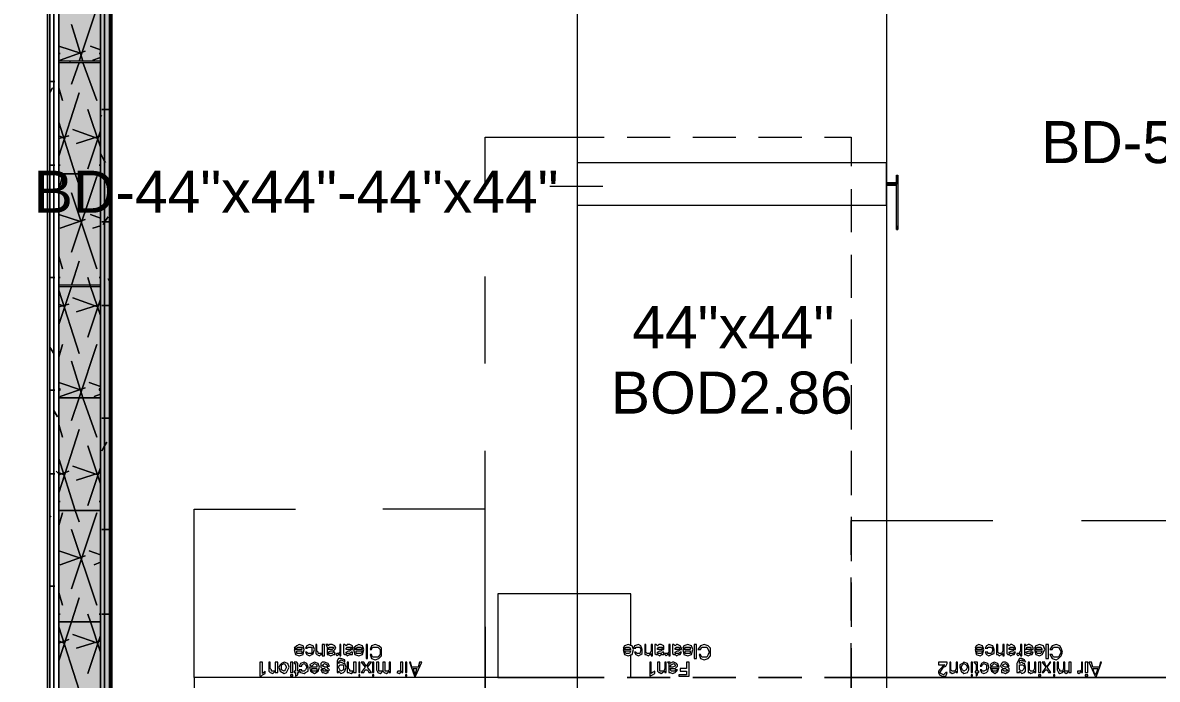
# Model space of a CAD drawing. Header units: metres. Extents: x 98 to 337, y -7 to 53.
# Drawn here: x 119.598 to 123.706, y 29.816 to 32.193 of the extents above; entities that cross this region are included whole.
import ezdxf

# ---------------------------------------------------------------- set-up
doc = ezdxf.new("R2010")
doc.units = ezdxf.units.M
doc.layers.add('HVAC - Ductos', color=5, linetype='Continuous', lineweight=0)
doc.layers.add('PDF_Text', color=7, linetype='Continuous', lineweight=0)
doc.layers.add('PDF_Geometry', color=7, linetype='Continuous', lineweight=0, true_color=0xaaaaaa)
doc.layers.add('PDF_Solid Fills', color=7, linetype='Continuous', lineweight=0, true_color=0xffffff)
doc.styles.add('PDF Helvetica', font='')
doc.styles.get('PDF Helvetica').set_extended_font_data('Helvetica')

msp = doc.modelspace()

# ---------------------------------------------------------------- hatches: boundary and pattern name
at = {"layer": 'PDF_Solid Fills', "lineweight": 0, "transparency": 33554559}
msp.add_hatch(color=256, dxfattribs=at).paths.add_polyline_path([(119.8753, 32.0536), (119.7287, 32.0491), (119.7287, 25.5843), (119.8799, 25.5843), (119.8799, 35.4166), (119.7287, 35.4166), (119.7287, 32.0536)])
h = msp.add_hatch(color=256, dxfattribs=at)
h.paths.add_polyline_path([(119.8799, 32.0536), (119.8799, 35.4166), (119.7287, 35.4166), (119.7287, 32.0536)])
h.paths.add_polyline_path([(119.8799, 25.5843), (119.8799, 32.0491), (119.7287, 32.0491), (119.7287, 25.5843)])
h = msp.add_hatch(color=256, dxfattribs=at)
h.paths.add_polyline_path([(119.8936, 32.2873), (119.8799, 32.2873), (119.8799, 25.5981), (119.8936, 25.5981)])
h.paths.add_polyline_path([(119.8799, 35.3892), (119.8936, 35.3892), (119.8936, 35.4029), (119.8799, 35.4029)])
h.paths.add_polyline_path([(119.8799, 32.4156), (119.8936, 32.4156), (119.8936, 35.3846), (119.8799, 35.3846)])
h = msp.add_hatch(color=256, dxfattribs=at)
h.paths.add_polyline_path([(119.8937, 32.4156), (119.912, 32.4156), (119.912, 35.3846), (119.8937, 35.3846)])
h.paths.add_polyline_path([(119.912, 32.2736), (119.8937, 32.2736), (119.8937, 25.6164), (119.912, 25.6164)])

# ---------------------------------------------------------------- linework, layer by layer
at = {"layer": 'HVAC - Ductos', "lineweight": 0}
for points in [[(122.7252, 32.2781), (122.7252, 26.6977), (121.6072, 26.6977), (121.6072, 32.2781)], [(121.6072, 29.8224), (121.7034, 29.8224)], [(121.786, 29.8224), (121.9417, 29.8224)], [(122.0242, 29.8224), (122.18, 29.8224)], [(122.2624, 29.8224), (122.4182, 29.8224)]]:
    msp.add_lwpolyline(points, close=True, dxfattribs=at)
for points in [[(122.5969, 31.5909), (122.5969, 31.4352)], [(122.5969, 31.3527), (122.5969, 31.1969)], [(122.5969, 31.119), (122.5969, 30.9586)], [(122.5969, 30.8808), (122.5969, 30.7203)], [(122.5969, 30.6425), (122.5969, 30.4821)], [(120.219, 27.2383), (120.219, 27.1375), (120.219, 26.6335), (121.2728, 26.6335), (121.2728, 29.8224), (121.2728, 30.4318), (120.9017, 30.4318)], [(120.5855, 29.8224), (120.219, 29.8224), (120.219, 30.4318), (120.5855, 30.4318)], [(122.5969, 30.4042), (122.5969, 30.2439)], [(122.5969, 30.0285), (122.5969, 30.1843)], [(122.5969, 30.166), (122.5969, 30.0056)], [(121.7996, 29.9369), (121.7996, 30.1247), (121.6072, 30.1247), (121.3186, 30.1247), (121.3186, 29.8224), (121.6072, 29.8224), (121.2728, 29.8224), (121.2728, 26.6335)], [(121.2728, 30.0056), (121.2728, 29.8224), (120.219, 29.8224), (120.219, 29.3184), (120.219, 29.2222)], [(122.5969, 29.9278), (122.5969, 29.8224), (122.5006, 29.8224), (122.5969, 29.8224), (122.5969, 29.717), (122.5969, 29.8224), (122.7252, 29.8224), (122.5969, 29.8224), (122.5969, 29.9461)], [(123.1101, 29.8224), (122.7252, 29.8224), (123.8156, 29.8224), (123.8156, 29.6345), (123.8156, 29.8224), (124.2325, 29.8224)]]:
    msp.add_lwpolyline(points, dxfattribs=at)
at = {"layer": 'PDF_Geometry', "lineweight": 0}
for points in [[(119.6967, 35.6045), (119.6967, 25.401), (119.6967, 35.6045)], [(129.5244, 25.4148), (129.5244, 25.5064), (129.5244, 25.401), (129.4145, 25.401), (129.4145, 25.4148), (119.7105, 25.4148), (119.7105, 25.4331), (120.0586, 25.4331), (119.7287, 25.4331), (119.7287, 25.5843), (119.8799, 25.5843), (129.3778, 25.5843), (129.4145, 25.5843), (129.4145, 25.4331), (129.4145, 25.4148), (119.7105, 25.4148), (119.7105, 25.4331), (119.7105, 25.6164), (119.7105, 35.3846), (119.7105, 35.5724), (119.7105, 35.5861), (129.4145, 35.5861)], [(129.4145, 35.5724), (119.7287, 35.5724), (119.7287, 35.4166), (119.7287, 35.3846), (119.7287, 25.6164), (119.7287, 25.5843), (119.7287, 25.4331), (120.0586, 25.4331)], [(119.6967, 35.3846), (119.6967, 25.6164)], [(125.8637, 35.4029), (123.4445, 35.4029), (123.4445, 35.3892), (123.4445, 35.3846), (123.4445, 32.2736), (123.4308, 32.2736), (123.2796, 32.2736), (122.716, 32.2736), (122.716, 32.2553), (121.6118, 32.2553), (119.912, 32.2553), (121.6118, 32.2553), (121.6118, 32.2736), (119.912, 32.2736), (119.8937, 32.2736), (119.8937, 25.6164)], [(119.912, 25.6164), (119.912, 32.2553), (119.912, 25.6164), (119.912, 32.2553), (119.912, 25.6164), (119.912, 32.2553), (119.912, 25.6164), (119.912, 32.2553), (123.4674, 32.2553), (123.4674, 35.3846), (123.4674, 32.2553), (119.912, 32.2553), (123.4628, 32.2553), (123.4445, 32.2553), (123.2796, 32.2553)], [(119.912, 25.6164), (119.912, 32.2553), (121.6118, 32.2553), (121.6118, 32.4385), (119.912, 32.4385), (119.912, 35.3846), (123.2796, 35.3846), (123.2796, 32.4385), (122.716, 32.4385), (122.716, 32.2553), (123.2796, 32.2553), (123.4628, 32.2553), (123.4628, 35.3846), (125.8499, 35.3846)], [(119.8799, 32.3377), (119.8799, 32.4156), (119.8799, 32.3377), (119.8799, 32.2873), (119.8799, 25.6164), (119.8799, 25.5981), (119.8799, 25.5843), (129.2266, 25.5843), (129.2266, 25.5981), (129.2266, 25.6164), (129.2266, 32.2553), (129.2266, 32.2736), (129.2266, 32.2873), (126.0332, 32.2873), (125.9323, 32.2873), (125.882, 32.2873), (125.882, 32.5668), (125.882, 34.0101), (125.8637, 34.0101), (125.8499, 34.0101)], [(119.912, 25.6164), (119.912, 32.2553), (119.912, 25.6164)], [(119.9166, 25.6209), (119.9166, 32.2553), (119.9166, 25.6209)], [(119.77, 32.0491), (119.77, 32.0536)], [(121.2728, 31.5909), (121.2728, 31.7787), (121.6072, 31.7787), (121.7034, 31.7787)], [(121.786, 31.7787), (121.9417, 31.7787)], [(122.0242, 31.7787), (122.18, 31.7787)], [(122.2624, 31.7787), (122.4182, 31.7787)], [(122.5006, 31.7787), (122.5969, 31.7787), (122.5969, 31.6734)], [(121.6072, 31.6871), (122.7252, 31.6871)], [(121.6072, 31.5314), (121.6072, 31.6871)], [(122.7252, 31.5314), (122.7252, 31.6871)], [(119.8662, 31.6459), (119.8707, 31.6459)], [(119.8799, 31.655), (119.8799, 31.6596)], [(122.7618, 31.458), (122.7618, 31.4534), (122.7618, 31.4489), (122.7618, 31.4443), (122.7618, 31.4489), (122.7618, 31.4534), (122.7618, 31.458), (122.7618, 31.6093), (122.7618, 31.6413), (122.7664, 31.6413), (122.7664, 31.6093), (122.7618, 31.6093), (122.7618, 31.6138), (122.7618, 31.6184), (122.7618, 31.6138), (122.7252, 31.6138)], [(121.6989, 31.6001), (121.5065, 31.6001)], [(122.7252, 31.6047), (122.7618, 31.6047)], [(122.7664, 31.6093), (122.7664, 31.458), (122.7664, 31.4534), (122.7664, 31.4489), (122.7664, 31.4443), (122.7664, 31.4489), (122.7664, 31.4534), (122.7664, 31.458)], [(122.7252, 31.5314), (121.6072, 31.5314)], [(122.7618, 31.4443), (122.7664, 31.4443)], [(121.2728, 30.9586), (121.2728, 31.2747)], [(121.2728, 30.3218), (121.2728, 30.6425)], [(122.5969, 30.2668), (122.5969, 30.3905), (122.7252, 30.3905), (123.1101, 30.3905)], [(123.4308, 30.3905), (123.8156, 30.3905), (123.8156, 29.8224), (123.4308, 29.8224)], [(121.7996, 29.8224), (121.7996, 29.9048)], [(121.1903, 29.8224), (120.5993, 29.8224)], [(121.6072, 29.8224), (121.2728, 29.8224), (120.9017, 29.8224)], [(123.4628, 29.8224), (122.9496, 29.8224)]]:
    msp.add_lwpolyline(points, dxfattribs=at)
for points in [[(119.6967, 35.5861), (119.6967, 25.4148), (119.7105, 25.4148), (119.7105, 35.5861)], [(119.7105, 35.5724), (119.7105, 25.4331), (119.7287, 25.4331), (119.7287, 35.5724)], [(119.6967, 25.5064), (119.4905, 25.5064), (117.7174, 25.5064), (117.7174, 25.6164), (117.7174, 28.3837), (117.7174, 29.9873), (117.5021, 29.9873), (116.1138, 29.9873), (116.1138, 33.3182), (117.5021, 33.3182), (117.7174, 33.3182), (117.7174, 34.7477), (117.7174, 35.3846), (117.7174, 35.4945), (119.6967, 35.4945), (119.6967, 35.3846), (119.6967, 25.6164)], [(119.6875, 35.4945), (119.6875, 25.5064)], [(119.8799, 25.5843), (119.8799, 35.4166), (119.7287, 35.4166), (119.7287, 25.5843)], [(119.6967, 25.653), (119.6967, 33.0479)], [(119.8937, 25.5981), (119.8937, 32.2873), (119.8799, 32.2873), (119.8799, 25.5981)], [(119.8662, 32.2461), (119.8021, 32.0536)], [(119.912, 25.6164), (119.912, 32.2736), (119.8937, 32.2736), (119.8937, 25.6164)], [(129.1854, 25.6255), (119.9211, 25.6255), (119.9211, 32.2461), (119.9211, 25.6255), (119.9211, 32.2461), (119.9211, 25.6255), (129.1854, 25.6255), (119.9211, 25.6255), (119.9166, 25.6209), (119.912, 25.6164), (119.9166, 25.6209), (119.9211, 25.6255)], [(119.7745, 32.1865), (119.8158, 32.0536)], [(119.7287, 32.1086), (119.8112, 32.0812)], [(119.7287, 32.0812), (119.7287, 32.0536), (119.7287, 32.0491), (119.8799, 32.0491), (119.8799, 32.0536), (119.8799, 32.0812), (119.8753, 32.0812), (119.8799, 32.0812), (119.8799, 32.0536), (119.7287, 32.0536), (119.7287, 32.0812), (119.7333, 32.0812)], [(119.8249, 32.0903), (119.7333, 32.0582)], [(119.8433, 32.1086), (119.8799, 32.0949)], [(119.8021, 32.0491), (119.7745, 31.9712)], [(119.8158, 32.0491), (119.8662, 31.9116)], [(119.8799, 32.0674), (119.8525, 32.0582)], [(119.715, 31.9804), (119.7105, 31.9804), (119.6967, 31.9804), (119.7105, 31.9804)], [(119.6967, 31.9391), (119.7059, 31.9574)], [(119.7287, 31.9574), (119.7425, 31.9116)], [(119.8021, 31.9391), (119.7287, 31.7101)], [(119.8341, 31.8796), (119.8799, 31.7421)], [(119.8937, 31.8796), (119.8845, 31.8796), (119.8937, 31.8796), (119.912, 31.8796)], [(119.7287, 31.8337), (119.7883, 31.6459), (119.8021, 31.6047), (119.7883, 31.6459)], [(119.8799, 31.8521), (119.8845, 31.8567)], [(119.7791, 31.8063), (119.8707, 31.7741)], [(119.8799, 31.8017), (119.8341, 31.6642)], [(119.7287, 31.7833), (119.7516, 31.7741)], [(119.7654, 31.7833), (119.7287, 31.7741)], [(119.8799, 31.7833), (119.7929, 31.7559)], [(119.8799, 31.7192), (119.8937, 31.6917), (119.8983, 31.6871), (119.8937, 31.6917)], [(119.715, 31.678), (119.7105, 31.678), (119.6967, 31.678), (119.7105, 31.678)], [(119.7287, 31.678), (119.7287, 31.6459), (119.8799, 31.6459), (119.8799, 31.678), (119.8753, 31.678), (119.8799, 31.678), (119.8799, 31.6459), (119.7287, 31.6459), (119.7287, 31.678), (119.7333, 31.678)], [(119.7425, 31.6367), (119.7287, 31.5909)], [(119.8662, 31.6367), (119.7745, 31.3618)], [(122.7664, 31.6093), (122.7664, 31.6138), (122.7664, 31.6184), (122.7664, 31.6138)], [(119.7745, 31.5772), (119.8662, 31.3023)], [(119.7287, 31.4992), (119.8112, 31.4718)], [(119.8249, 31.481), (119.7333, 31.4489)], [(119.8433, 31.4992), (119.8799, 31.4856)], [(119.8891, 31.4626), (119.8937, 31.4718), (119.8845, 31.4718), (119.8937, 31.4718)], [(119.8937, 31.4718), (119.9074, 31.4901), (119.8937, 31.4718), (119.912, 31.4718)], [(119.8799, 31.458), (119.8525, 31.4489)], [(119.7287, 31.3481), (119.7425, 31.3023)], [(119.8021, 31.3298), (119.7745, 31.2427)], [(119.715, 31.2702), (119.7105, 31.2702), (119.6967, 31.2702), (119.7105, 31.2702)], [(119.7287, 31.2702), (119.7287, 31.2427), (119.7287, 31.2381), (119.8799, 31.2381), (119.8799, 31.2427), (119.8799, 31.2702), (119.8753, 31.2702), (119.8799, 31.2702), (119.8799, 31.2427), (119.7287, 31.2427), (119.7287, 31.2702), (119.7333, 31.2702)], [(119.8341, 31.2702), (119.8433, 31.2381), (119.8799, 31.1327), (119.8433, 31.2381)], [(119.9074, 31.2656), (119.912, 31.2565)], [(119.7745, 31.2381), (119.7287, 31.1006)], [(119.7287, 31.2243), (119.8021, 30.9953)], [(119.7791, 31.1969), (119.8707, 31.1648)], [(119.8799, 31.1923), (119.8341, 31.0549)], [(119.7287, 31.174), (119.7516, 31.1648)], [(119.7654, 31.174), (119.7287, 31.1648)], [(119.8799, 31.174), (119.7929, 31.1465)], [(119.8937, 31.1694), (119.8845, 31.1694), (119.8937, 31.1694), (119.912, 31.1694)], [(119.6967, 31.0182), (119.7105, 30.9953)], [(119.7425, 31.0274), (119.7287, 30.9816)], [(119.8662, 31.0274), (119.8021, 30.8349), (119.7745, 30.7525), (119.8021, 30.8349)], [(119.7745, 30.9678), (119.8158, 30.8349), (119.8662, 30.6929), (119.8158, 30.8349)], [(119.7287, 30.8899), (119.8112, 30.8624)], [(119.8387, 30.8899), (119.8799, 30.8762)], [(119.715, 30.8624), (119.7105, 30.8624), (119.6967, 30.8624), (119.7105, 30.8624)], [(119.7287, 30.867), (119.7287, 30.8349), (119.8799, 30.8349), (119.8799, 30.867), (119.8753, 30.867), (119.8753, 30.8624), (119.8799, 30.8624), (119.8799, 30.8349), (119.7287, 30.8349), (119.7287, 30.8624), (119.7333, 30.8624), (119.7333, 30.867)], [(119.8249, 30.8716), (119.7333, 30.8395)], [(119.8799, 30.8487), (119.8571, 30.8395)], [(119.7105, 30.7891), (119.7242, 30.7662), (119.7105, 30.7891), (119.7105, 30.7983)], [(119.7287, 30.7387), (119.7425, 30.6929)], [(119.8937, 30.7616), (119.8845, 30.7616), (119.8937, 30.7616), (119.912, 30.7616)], [(119.8021, 30.7203), (119.7287, 30.4913)], [(119.8341, 30.6608), (119.8799, 30.5234)], [(119.8845, 30.6425), (119.8937, 30.6608), (119.9029, 30.6745), (119.8937, 30.6608)], [(119.7287, 30.615), (119.7883, 30.4272), (119.8021, 30.3859), (119.7883, 30.4272)], [(119.7196, 30.5692), (119.7287, 30.56)], [(119.7654, 30.5692), (119.7287, 30.5554)], [(119.7287, 30.5646), (119.7471, 30.5554)], [(119.7791, 30.5875), (119.8707, 30.5554)], [(119.8799, 30.5646), (119.7929, 30.5371)], [(119.8799, 30.5829), (119.8341, 30.4454)], [(119.715, 30.56), (119.7105, 30.56), (119.6967, 30.56), (119.7105, 30.56)], [(119.7287, 30.4592), (119.7287, 30.4318), (119.7287, 30.4272), (119.8799, 30.4272), (119.8799, 30.4318), (119.8799, 30.4592), (119.8753, 30.4592), (119.8799, 30.4592), (119.8799, 30.4318), (119.8799, 30.4272), (119.7287, 30.4272), (119.7287, 30.4318), (119.7287, 30.4592), (119.7333, 30.4592)], [(119.6967, 30.4088), (119.7013, 30.4042)], [(119.7425, 30.418), (119.7287, 30.3722)], [(119.8662, 30.418), (119.7745, 30.1431)], [(119.7745, 30.3584), (119.8662, 30.0835)], [(119.8937, 30.3584), (119.8845, 30.3584), (119.8937, 30.3584), (119.912, 30.3584)], [(119.7287, 30.2805), (119.8112, 30.253)], [(119.8387, 30.2805), (119.8799, 30.2668)], [(119.8249, 30.2622), (119.7333, 30.2302)], [(119.8799, 30.2393), (119.8571, 30.2302)], [(119.715, 30.1523), (119.7105, 30.1523), (119.6967, 30.1523), (119.7105, 30.1523)], [(119.7287, 30.1293), (119.7425, 30.0835)], [(119.8021, 30.111), (119.7745, 30.024), (119.7287, 29.8819), (119.7745, 30.024)], [(119.7287, 30.0515), (119.7287, 30.024), (119.8799, 30.024), (119.8799, 30.0515), (119.8753, 30.0515), (119.8799, 30.0515), (119.8799, 30.024), (119.7287, 30.024), (119.7287, 30.0515), (119.7333, 30.0515)], [(119.8341, 30.0515), (119.8433, 30.024), (119.8799, 29.914), (119.8433, 30.024)], [(119.8937, 30.0515), (119.8845, 30.0515), (119.8937, 30.0515), (119.912, 30.0515)], [(119.7287, 30.0056), (119.8021, 29.7766)], [(119.7654, 29.9599), (119.7287, 29.9461)], [(119.7287, 29.9553), (119.7471, 29.9461)], [(119.7791, 29.9781), (119.8707, 29.9461)], [(119.8799, 29.9553), (119.7929, 29.9278)], [(119.8799, 29.9736), (119.8341, 29.8361)], [(120.5901, 29.9278), (120.5947, 29.9323), (120.5993, 29.9323), (120.6084, 29.9323), (120.6084, 29.9232), (120.5809, 29.9232), (120.5855, 29.9048), (120.5993, 29.9002), (120.613, 29.9048), (120.6176, 29.9232), (120.613, 29.9369), (120.5993, 29.9415), (120.5901, 29.9369), (120.5809, 29.9278)], [(120.6084, 29.9186), (120.6084, 29.9094), (120.5993, 29.9094), (120.5901, 29.9094), (120.5901, 29.9186)], [(120.6268, 29.9278), (120.6314, 29.9323), (120.636, 29.9323), (120.6451, 29.9323), (120.6451, 29.9232), (120.6451, 29.9094), (120.636, 29.9094), (120.6314, 29.9094), (120.6268, 29.914), (120.6222, 29.914), (120.6268, 29.9048), (120.636, 29.9002), (120.6451, 29.9048), (120.6496, 29.9094), (120.6542, 29.9232), (120.6496, 29.9369), (120.636, 29.9415), (120.6268, 29.9369), (120.6222, 29.9278)], [(120.6909, 29.9415), (120.6818, 29.9415), (120.6818, 29.9186), (120.6818, 29.9094), (120.6726, 29.9094), (120.668, 29.9094), (120.668, 29.914), (120.6634, 29.9186), (120.6634, 29.9415), (120.6588, 29.9415), (120.6588, 29.9186), (120.6588, 29.9094), (120.6634, 29.9048), (120.6726, 29.9002), (120.6772, 29.9048), (120.6818, 29.9094), (120.6818, 29.9002), (120.6909, 29.9002)], [(120.7046, 29.9369), (120.7046, 29.9415), (120.6955, 29.9415), (120.7, 29.9323), (120.7, 29.9232), (120.7, 29.914), (120.7, 29.9094), (120.7, 29.9048), (120.7046, 29.9048), (120.7138, 29.9002), (120.723, 29.9048), (120.7276, 29.9048), (120.7276, 29.914), (120.723, 29.914), (120.7184, 29.9094), (120.7138, 29.9094), (120.7046, 29.9094), (120.7046, 29.914), (120.7138, 29.9186), (120.723, 29.9186), (120.7276, 29.9232), (120.7322, 29.9278), (120.7276, 29.9369), (120.7184, 29.9415), (120.7092, 29.9415)], [(120.7046, 29.9232), (120.7046, 29.9278), (120.7092, 29.9323), (120.7184, 29.9323), (120.723, 29.9323), (120.723, 29.9278), (120.7184, 29.9232), (120.7138, 29.9232)], [(120.7504, 29.9415), (120.7458, 29.9415), (120.7458, 29.9186), (120.7458, 29.914), (120.7413, 29.9094), (120.7367, 29.9094), (120.7322, 29.9048), (120.7367, 29.9002), (120.7413, 29.9048), (120.7458, 29.9094), (120.7458, 29.9002), (120.7504, 29.9002)], [(120.7688, 29.9369), (120.7642, 29.9415), (120.7596, 29.9415), (120.7596, 29.9323), (120.7596, 29.9232), (120.7596, 29.914), (120.7596, 29.9094), (120.7642, 29.9048), (120.7688, 29.9048), (120.7734, 29.9002), (120.7825, 29.9048), (120.7917, 29.9048), (120.7917, 29.914), (120.7871, 29.914), (120.7825, 29.9094), (120.778, 29.9094), (120.7688, 29.9094), (120.7688, 29.914), (120.778, 29.9186), (120.7825, 29.9186), (120.7871, 29.9232), (120.7917, 29.9232), (120.7917, 29.9278), (120.7917, 29.9369), (120.7825, 29.9415), (120.7734, 29.9415)], [(120.7688, 29.9232), (120.7688, 29.9278), (120.7734, 29.9323), (120.778, 29.9323), (120.7871, 29.9323), (120.7871, 29.9278), (120.7825, 29.9232), (120.778, 29.9232)], [(120.8055, 29.9278), (120.8101, 29.9323), (120.8146, 29.9323), (120.8238, 29.9323), (120.8283, 29.9232), (120.7963, 29.9232), (120.8009, 29.9048), (120.8146, 29.9002), (120.8283, 29.9048), (120.8329, 29.9232), (120.8283, 29.9369), (120.8146, 29.9415), (120.8055, 29.9369), (120.7963, 29.9278)], [(120.8283, 29.9186), (120.8238, 29.9094), (120.8146, 29.9094), (120.8055, 29.9094), (120.8055, 29.9186)], [(120.8467, 29.9415), (120.8421, 29.9415), (120.8421, 29.8911), (120.8467, 29.8911)], [(120.8604, 29.9232), (120.865, 29.9323), (120.8742, 29.9323), (120.8833, 29.9323), (120.8925, 29.9232), (120.8925, 29.914), (120.8925, 29.9048), (120.8833, 29.8956), (120.8742, 29.8956), (120.865, 29.8956), (120.8604, 29.9048), (120.8558, 29.9048), (120.8604, 29.8911), (120.8742, 29.8865), (120.8879, 29.8911), (120.8971, 29.9002), (120.8971, 29.914), (120.8971, 29.9278), (120.8879, 29.9369), (120.8742, 29.9415), (120.8604, 29.9369), (120.8558, 29.9232)], [(121.7768, 29.9278), (121.7814, 29.9323), (121.7905, 29.9323), (121.7951, 29.9323), (121.7996, 29.9232), (121.7722, 29.9232), (121.7768, 29.9048), (121.7905, 29.9002), (121.8042, 29.9048), (121.8088, 29.9232), (121.8042, 29.9369), (121.7905, 29.9415), (121.7768, 29.9369), (121.7722, 29.9278)], [(121.7996, 29.9186), (121.7951, 29.9094), (121.7905, 29.9094), (121.7814, 29.9094), (121.7768, 29.9186)], [(121.818, 29.9278), (121.818, 29.9323), (121.8272, 29.9323), (121.8318, 29.9323), (121.8363, 29.9232), (121.8318, 29.9094), (121.8272, 29.9094), (121.8226, 29.9094), (121.818, 29.914), (121.8134, 29.914), (121.818, 29.9048), (121.8272, 29.9002), (121.8363, 29.9048), (121.8409, 29.9094), (121.8409, 29.9232), (121.8363, 29.9369), (121.8272, 29.9415), (121.8134, 29.9369), (121.8088, 29.9278)], [(121.8776, 29.9415), (121.873, 29.9415), (121.873, 29.9186), (121.8684, 29.9094), (121.8638, 29.9094), (121.8592, 29.9094), (121.8546, 29.914), (121.8546, 29.9186), (121.8546, 29.9415), (121.85, 29.9415), (121.85, 29.9186), (121.85, 29.9094), (121.85, 29.9048), (121.8546, 29.9048), (121.8638, 29.9002), (121.8684, 29.9048), (121.873, 29.9094), (121.873, 29.9002), (121.8776, 29.9002)], [(121.8959, 29.9369), (121.8913, 29.9415), (121.8867, 29.9415), (121.8867, 29.9323), (121.8867, 29.9232), (121.8867, 29.914), (121.8867, 29.9094), (121.8913, 29.9048), (121.8959, 29.9048), (121.9051, 29.9002), (121.9097, 29.9048), (121.9188, 29.9048), (121.9188, 29.914), (121.9142, 29.914), (121.9097, 29.9094), (121.9051, 29.9094), (121.8959, 29.9094), (121.8959, 29.914), (121.9051, 29.9186), (121.9097, 29.9186), (121.9142, 29.9232), (121.9188, 29.9232), (121.9188, 29.9278), (121.9188, 29.9369), (121.9097, 29.9415), (121.9005, 29.9415)], [(121.8959, 29.9232), (121.8959, 29.9278), (121.9005, 29.9323), (121.9051, 29.9323), (121.9142, 29.9323), (121.9142, 29.9278), (121.9097, 29.9232), (121.9051, 29.9232)], [(121.9417, 29.9415), (121.9371, 29.9415), (121.9371, 29.9186), (121.9371, 29.914), (121.9325, 29.9094), (121.928, 29.9094), (121.9234, 29.9094), (121.9234, 29.9048), (121.928, 29.9002), (121.9325, 29.9048), (121.9371, 29.9094), (121.9371, 29.9002), (121.9417, 29.9002)], [(121.96, 29.9369), (121.9554, 29.9415), (121.9508, 29.9415), (121.9508, 29.9323), (121.9508, 29.9232), (121.9508, 29.914), (121.9508, 29.9094), (121.9554, 29.9048), (121.96, 29.9048), (121.9646, 29.9002), (121.9738, 29.9048), (121.9784, 29.9048), (121.9829, 29.914), (121.9784, 29.914), (121.9738, 29.9094), (121.9646, 29.9094), (121.96, 29.9094), (121.96, 29.914), (121.9692, 29.9186), (121.9738, 29.9186), (121.9784, 29.9232), (121.9829, 29.9232), (121.9829, 29.9278), (121.9784, 29.9369), (121.9692, 29.9415), (121.9646, 29.9415)], [(121.96, 29.9232), (121.96, 29.9278), (121.9646, 29.9323), (121.9692, 29.9323), (121.9738, 29.9323), (121.9784, 29.9278), (121.9738, 29.9232), (121.9692, 29.9232)], [(121.9967, 29.9278), (121.9967, 29.9323), (122.0059, 29.9323), (122.015, 29.9323), (122.015, 29.9232), (121.9875, 29.9232), (121.9921, 29.9048), (122.0059, 29.9002), (122.0196, 29.9048), (122.0242, 29.9232), (122.0196, 29.9369), (122.0059, 29.9415), (121.9921, 29.9369), (121.9875, 29.9278)], [(122.015, 29.9186), (122.015, 29.9094), (122.0059, 29.9094), (121.9967, 29.9094), (121.9967, 29.9186)], [(122.0379, 29.9415), (122.0287, 29.9415), (122.0287, 29.8911), (122.0379, 29.8911)], [(122.0517, 29.9232), (122.0563, 29.9323), (122.0654, 29.9323), (122.0745, 29.9323), (122.0791, 29.9232), (122.0837, 29.914), (122.0791, 29.9048), (122.0745, 29.8956), (122.0654, 29.8956), (122.0563, 29.8956), (122.0517, 29.9048), (122.0471, 29.9048), (122.0517, 29.8911), (122.0654, 29.8865), (122.0791, 29.8911), (122.0883, 29.9002), (122.0883, 29.914), (122.0883, 29.9278), (122.0791, 29.9369), (122.0654, 29.9415), (122.0517, 29.9369), (122.0425, 29.9232)], [(123.0504, 29.9278), (123.055, 29.9323), (123.0596, 29.9323), (123.0688, 29.9323), (123.0734, 29.9232), (123.0459, 29.9232), (123.0504, 29.9048), (123.0642, 29.9002), (123.0734, 29.9048), (123.078, 29.9232), (123.0734, 29.9369), (123.0596, 29.9415), (123.0504, 29.9369), (123.0459, 29.9278)], [(123.0734, 29.9186), (123.0688, 29.9094), (123.0642, 29.9094), (123.055, 29.9094), (123.0504, 29.9186)], [(123.0917, 29.9278), (123.0917, 29.9323), (123.0963, 29.9323), (123.1055, 29.9323), (123.1101, 29.9232), (123.1055, 29.9094), (123.0963, 29.9094), (123.0917, 29.9094), (123.0917, 29.914), (123.0825, 29.914), (123.0871, 29.9048), (123.0963, 29.9002), (123.1055, 29.9048), (123.1147, 29.9094), (123.1147, 29.9232), (123.1101, 29.9369), (123.0963, 29.9415), (123.0871, 29.9369), (123.0825, 29.9278)], [(123.1513, 29.9415), (123.1467, 29.9415), (123.1467, 29.9186), (123.1421, 29.9094), (123.1375, 29.9094), (123.1329, 29.9094), (123.1283, 29.914), (123.1283, 29.9186), (123.1283, 29.9415), (123.1238, 29.9415), (123.1238, 29.9186), (123.1238, 29.9094), (123.1238, 29.9048), (123.1283, 29.9048), (123.1329, 29.9002), (123.1421, 29.9048), (123.1467, 29.9094), (123.1467, 29.9002), (123.1513, 29.9002)], [(123.1696, 29.9369), (123.165, 29.9415), (123.1605, 29.9415), (123.1605, 29.9323), (123.1605, 29.9232), (123.1605, 29.914), (123.1605, 29.9094), (123.165, 29.9048), (123.1696, 29.9048), (123.1742, 29.9002), (123.1833, 29.9048), (123.1879, 29.9048), (123.1925, 29.914), (123.1879, 29.914), (123.1833, 29.9094), (123.1742, 29.9094), (123.1696, 29.9094), (123.1696, 29.914), (123.1787, 29.9186), (123.1833, 29.9186), (123.1879, 29.9232), (123.1925, 29.9232), (123.1925, 29.9278), (123.1879, 29.9369), (123.1787, 29.9415), (123.1742, 29.9415)], [(123.1696, 29.9232), (123.1696, 29.9278), (123.1742, 29.9323), (123.1787, 29.9323), (123.1833, 29.9323), (123.1879, 29.9278), (123.1833, 29.9232), (123.1787, 29.9232)], [(123.2154, 29.9415), (123.2109, 29.9415), (123.2109, 29.9186), (123.2063, 29.914), (123.2063, 29.9094), (123.2017, 29.9094), (123.1971, 29.9094), (123.1971, 29.9048), (123.2017, 29.9002), (123.2063, 29.9048), (123.2109, 29.9094), (123.2109, 29.9002), (123.2154, 29.9002)], [(123.2291, 29.9369), (123.2291, 29.9415), (123.2245, 29.9415), (123.2245, 29.9323), (123.2245, 29.9232), (123.2245, 29.914), (123.2245, 29.9094), (123.2245, 29.9048), (123.2291, 29.9048), (123.2383, 29.9002), (123.2475, 29.9048), (123.2521, 29.9048), (123.2567, 29.914), (123.2475, 29.914), (123.2475, 29.9094), (123.2383, 29.9094), (123.2337, 29.9094), (123.2291, 29.914), (123.2429, 29.9186), (123.2475, 29.9186), (123.2521, 29.9232), (123.2567, 29.9232), (123.2567, 29.9278), (123.2521, 29.9369), (123.2429, 29.9415), (123.2383, 29.9415)], [(123.2291, 29.9232), (123.2337, 29.9278), (123.2337, 29.9323), (123.2429, 29.9323), (123.2475, 29.9323), (123.2475, 29.9278), (123.2475, 29.9232), (123.2429, 29.9232)], [(123.2658, 29.9278), (123.2704, 29.9323), (123.2796, 29.9323), (123.2842, 29.9323), (123.2887, 29.9232), (123.2612, 29.9232), (123.2658, 29.9048), (123.2796, 29.9002), (123.2887, 29.9048), (123.2979, 29.9232), (123.2933, 29.9369), (123.2796, 29.9415), (123.2658, 29.9369), (123.2612, 29.9278)], [(123.2887, 29.9186), (123.2842, 29.9094), (123.2796, 29.9094), (123.2704, 29.9094), (123.2658, 29.9186)], [(123.3116, 29.9415), (123.3025, 29.9415), (123.3025, 29.8911), (123.3116, 29.8911)], [(123.3253, 29.9232), (123.3299, 29.9323), (123.3391, 29.9323), (123.3483, 29.9323), (123.3529, 29.9232), (123.3574, 29.914), (123.3529, 29.9048), (123.3483, 29.8956), (123.3391, 29.8956), (123.3299, 29.8956), (123.3253, 29.9048), (123.3162, 29.9048), (123.3253, 29.8911), (123.3391, 29.8865), (123.3483, 29.8911), (123.3574, 29.9002), (123.362, 29.914), (123.3574, 29.9278), (123.3529, 29.9369), (123.3391, 29.9415), (123.3253, 29.9369), (123.3162, 29.9232)], [(120.4572, 29.8774), (120.4572, 29.827), (120.4618, 29.827), (120.4664, 29.8316), (120.4755, 29.8361), (120.4755, 29.8453), (120.4709, 29.8407), (120.4664, 29.8361), (120.4664, 29.8774)], [(120.5214, 29.8774), (120.5122, 29.8774), (120.5122, 29.8544), (120.5122, 29.8453), (120.5031, 29.8453), (120.4985, 29.8453), (120.4985, 29.8498), (120.4939, 29.8544), (120.4939, 29.8774), (120.4893, 29.8774), (120.4893, 29.8544), (120.4893, 29.8453), (120.4939, 29.8407), (120.5031, 29.8361), (120.5076, 29.8407), (120.5122, 29.8453), (120.5122, 29.8407), (120.5214, 29.8407)], [(120.5626, 29.859), (120.558, 29.8728), (120.5443, 29.8774), (120.5352, 29.8728), (120.5306, 29.8682), (120.526, 29.859), (120.5306, 29.8453), (120.5443, 29.8361), (120.5534, 29.8407), (120.558, 29.8498)], [(120.5534, 29.859), (120.5489, 29.8498), (120.5443, 29.8453), (120.5352, 29.8498), (120.5352, 29.859), (120.5352, 29.8682), (120.5443, 29.8728), (120.5489, 29.8682)], [(120.5763, 29.8774), (120.5672, 29.8774), (120.5672, 29.8407), (120.5763, 29.8407)], [(120.5809, 29.8728), (120.5855, 29.8728), (120.5855, 29.8682), (120.5855, 29.8453), (120.5809, 29.8453), (120.5809, 29.8407), (120.5855, 29.8407), (120.5855, 29.827), (120.5947, 29.8316), (120.5947, 29.8407), (120.5993, 29.8407), (120.5993, 29.8453), (120.5947, 29.8453), (120.5947, 29.8682), (120.5947, 29.8728), (120.5901, 29.8774), (120.5855, 29.8774), (120.5809, 29.8774)], [(120.6084, 29.8636), (120.6084, 29.8682), (120.6176, 29.8728), (120.6222, 29.8682), (120.6268, 29.859), (120.6222, 29.8498), (120.6176, 29.8453), (120.6084, 29.8453), (120.6084, 29.8498), (120.5993, 29.8498), (120.6038, 29.8407), (120.6176, 29.8361), (120.6222, 29.8407), (120.6314, 29.8453), (120.6314, 29.859), (120.6268, 29.8728), (120.6176, 29.8774), (120.6038, 29.8728), (120.5993, 29.8636)], [(120.6451, 29.8636), (120.6496, 29.8682), (120.6542, 29.8728), (120.6634, 29.8682), (120.6634, 29.859), (120.636, 29.859), (120.6405, 29.8453), (120.6542, 29.8361), (120.668, 29.8453), (120.6726, 29.859), (120.668, 29.8728), (120.6542, 29.8774), (120.6451, 29.8728), (120.636, 29.8682)], [(120.7092, 29.8636), (120.7046, 29.8728), (120.6909, 29.8774), (120.6818, 29.8774), (120.6772, 29.8728), (120.6772, 29.8636), (120.6772, 29.859), (120.6818, 29.8544), (120.6909, 29.8544), (120.6955, 29.8498), (120.7, 29.8498), (120.7, 29.8453), (120.6909, 29.8453), (120.6863, 29.8453), (120.6863, 29.8498), (120.6772, 29.8498), (120.6818, 29.8407), (120.6863, 29.8407), (120.6955, 29.8361), (120.7, 29.8407), (120.7046, 29.8407), (120.7046, 29.8453), (120.7092, 29.8498), (120.7046, 29.8544), (120.7, 29.859), (120.6909, 29.859), (120.6863, 29.8636), (120.6818, 29.8636), (120.6863, 29.8682), (120.6909, 29.8728), (120.7, 29.8682), (120.7, 29.8636)], [(120.7642, 29.8774), (120.7642, 29.8865), (120.7504, 29.8911), (120.7413, 29.8911), (120.7367, 29.8819), (120.7367, 29.8728), (120.7367, 29.8407), (120.7413, 29.8407), (120.7413, 29.8453), (120.7504, 29.8361), (120.7596, 29.8407), (120.7642, 29.8453), (120.7688, 29.859), (120.7642, 29.8728), (120.7596, 29.8728), (120.7504, 29.8774), (120.7413, 29.8728), (120.7413, 29.8774), (120.7458, 29.8819), (120.7504, 29.8865), (120.7596, 29.8819)], [(120.7596, 29.859), (120.7596, 29.8498), (120.7504, 29.8453), (120.7458, 29.8498), (120.7413, 29.859), (120.7458, 29.8682), (120.7504, 29.8682), (120.7596, 29.8682)], [(120.8055, 29.8774), (120.7963, 29.8774), (120.7963, 29.8544), (120.7963, 29.8453), (120.7871, 29.8453), (120.7825, 29.8453), (120.7825, 29.8498), (120.778, 29.8544), (120.778, 29.8774), (120.7734, 29.8774), (120.7734, 29.8544), (120.7734, 29.8453), (120.7734, 29.8407), (120.778, 29.8407), (120.7871, 29.8361), (120.7917, 29.8407), (120.7963, 29.8453), (120.7963, 29.8407), (120.8055, 29.8407)], [(120.8192, 29.8774), (120.8146, 29.8774), (120.8146, 29.8407), (120.8192, 29.8407)], [(120.8604, 29.8774), (120.8512, 29.8774), (120.8421, 29.8636), (120.8329, 29.8774), (120.8238, 29.8774), (120.8375, 29.859), (120.8238, 29.8407), (120.8329, 29.8407), (120.8375, 29.8498), (120.8421, 29.8498), (120.8467, 29.8498), (120.8512, 29.8407), (120.8604, 29.8407), (120.8467, 29.859)], [(120.8696, 29.8774), (120.865, 29.8774), (120.865, 29.8407), (120.8696, 29.8407)], [(120.9291, 29.8774), (120.9245, 29.8774), (120.9245, 29.859), (120.9245, 29.8498), (120.92, 29.8453), (120.9154, 29.8453), (120.9109, 29.8453), (120.9109, 29.8544), (120.9109, 29.8774), (120.9017, 29.8774), (120.9017, 29.8544), (120.9017, 29.8453), (120.8925, 29.8453), (120.8879, 29.8453), (120.8879, 29.8498), (120.8879, 29.8544), (120.8879, 29.8774), (120.8787, 29.8774), (120.8787, 29.8498), (120.8833, 29.8407), (120.8925, 29.8361), (120.8971, 29.8407), (120.9017, 29.8453), (120.9063, 29.8407), (120.9154, 29.8361), (120.92, 29.8407), (120.9245, 29.8453), (120.9245, 29.8407), (120.9291, 29.8407)], [(120.9749, 29.8774), (120.9658, 29.8774), (120.9658, 29.8544), (120.9658, 29.8498), (120.9658, 29.8453), (120.9612, 29.8453), (120.9567, 29.8453), (120.9521, 29.8407), (120.9612, 29.8361), (120.9658, 29.8407), (120.9704, 29.8453), (120.9704, 29.8407), (120.9749, 29.8407)], [(120.9887, 29.8774), (120.9841, 29.8774), (120.9841, 29.8407), (120.9887, 29.8407)], [(121.0437, 29.8774), (121.0345, 29.8774), (121.0299, 29.859), (121.0071, 29.859), (121.0025, 29.8774), (120.9979, 29.8774), (121.0162, 29.827), (121.0207, 29.827)], [(121.8684, 29.8774), (121.8684, 29.827), (121.8776, 29.8316), (121.8867, 29.8361), (121.8867, 29.8453), (121.8776, 29.8407), (121.873, 29.8361), (121.873, 29.8774)], [(121.928, 29.8774), (121.9234, 29.8774), (121.9234, 29.8544), (121.9188, 29.8453), (121.9097, 29.8453), (121.9051, 29.8453), (121.9051, 29.8498), (121.9051, 29.8544), (121.9051, 29.8774), (121.8959, 29.8774), (121.8959, 29.8544), (121.8959, 29.8453), (121.9005, 29.8407), (121.9051, 29.8407), (121.9097, 29.8361), (121.9142, 29.8407), (121.9234, 29.8453), (121.9234, 29.8407), (121.928, 29.8407)], [(121.9417, 29.8728), (121.9417, 29.8774), (121.9325, 29.8774), (121.9371, 29.8728), (121.9371, 29.859), (121.9371, 29.8498), (121.9371, 29.8453), (121.9371, 29.8407), (121.9417, 29.8407), (121.9508, 29.8361), (121.96, 29.8407), (121.9646, 29.8453), (121.9692, 29.8498), (121.96, 29.8498), (121.96, 29.8453), (121.9508, 29.8453), (121.9463, 29.8453), (121.9417, 29.8544), (121.9554, 29.8544), (121.96, 29.8544), (121.9646, 29.859), (121.9692, 29.8636), (121.9692, 29.8682), (121.9646, 29.8728), (121.9554, 29.8774), (121.9508, 29.8774)], [(121.9417, 29.859), (121.9417, 29.8636), (121.9463, 29.8682), (121.9554, 29.8728), (121.96, 29.8682), (121.96, 29.8636), (121.9508, 29.859)], [(122.0105, 29.8774), (122.0013, 29.8774), (122.0013, 29.8544), (121.9784, 29.8544), (121.9784, 29.8453), (122.0013, 29.8453), (122.0013, 29.8316), (121.9738, 29.8316), (121.9738, 29.827), (122.0105, 29.827)], [(122.913, 29.8682), (122.936, 29.8682), (122.9268, 29.859), (122.9176, 29.8498), (122.913, 29.8453), (122.913, 29.8407), (122.9176, 29.8316), (122.9268, 29.827), (122.9405, 29.827), (122.9451, 29.8407), (122.9405, 29.8407), (122.936, 29.8361), (122.9314, 29.8316), (122.9222, 29.8361), (122.9176, 29.8407), (122.9222, 29.8453), (122.9314, 29.859), (122.9405, 29.8636), (122.9451, 29.8728), (122.9451, 29.8774), (122.913, 29.8774)], [(122.9818, 29.8774), (122.9772, 29.8774), (122.9772, 29.8544), (122.9726, 29.8453), (122.968, 29.8453), (122.9634, 29.8453), (122.9588, 29.8498), (122.9588, 29.8544), (122.9588, 29.8774), (122.9542, 29.8774), (122.9542, 29.8544), (122.9542, 29.8453), (122.9542, 29.8407), (122.9588, 29.8407), (122.9634, 29.8361), (122.9726, 29.8407), (122.9772, 29.8453), (122.9772, 29.8407), (122.9818, 29.8407)], [(123.023, 29.859), (123.0184, 29.8728), (123.0047, 29.8774), (123.0001, 29.8728), (122.9909, 29.8682), (122.9909, 29.859), (122.9955, 29.8453), (123.0047, 29.8361), (123.0184, 29.8407), (123.023, 29.8498)], [(123.0184, 29.859), (123.0138, 29.8498), (123.0047, 29.8453), (123.0001, 29.8498), (122.9955, 29.859), (123.0001, 29.8682), (123.0047, 29.8728), (123.0138, 29.8682)], [(123.0367, 29.8774), (123.0322, 29.8774), (123.0322, 29.8407), (123.0367, 29.8407)], [(123.0459, 29.8728), (123.0504, 29.8682), (123.0504, 29.8453), (123.0459, 29.8453), (123.0459, 29.8407), (123.0504, 29.8407), (123.0504, 29.827), (123.055, 29.8316), (123.055, 29.8407), (123.0596, 29.8407), (123.0596, 29.8453), (123.055, 29.8453), (123.055, 29.8682), (123.055, 29.8728), (123.055, 29.8774), (123.0459, 29.8774), (123.0413, 29.8774)], [(123.0688, 29.8636), (123.0734, 29.8682), (123.078, 29.8728), (123.0871, 29.8682), (123.0871, 29.859), (123.0871, 29.8498), (123.078, 29.8453), (123.0734, 29.8453), (123.0688, 29.8498), (123.0642, 29.8498), (123.0688, 29.8407), (123.078, 29.8361), (123.0871, 29.8407), (123.0917, 29.8453), (123.0963, 29.859), (123.0917, 29.8728), (123.078, 29.8774), (123.0688, 29.8728), (123.0642, 29.8636)], [(123.1055, 29.8636), (123.1101, 29.8682), (123.1147, 29.8728), (123.1238, 29.8682), (123.1283, 29.859), (123.1009, 29.859), (123.1055, 29.8453), (123.1192, 29.8361), (123.1283, 29.8453), (123.1329, 29.859), (123.1283, 29.8728), (123.1147, 29.8774), (123.1055, 29.8728), (123.1009, 29.8682)], [(123.1696, 29.8636), (123.165, 29.8728), (123.1559, 29.8774), (123.1467, 29.8774), (123.1421, 29.8728), (123.1375, 29.8636), (123.1421, 29.859), (123.1467, 29.8544), (123.1559, 29.8544), (123.1605, 29.8498), (123.165, 29.8498), (123.1605, 29.8453), (123.1559, 29.8453), (123.1513, 29.8453), (123.1467, 29.8498), (123.1421, 29.8498), (123.1421, 29.8407), (123.1467, 29.8407), (123.1559, 29.8361), (123.1605, 29.8407), (123.165, 29.8407), (123.1696, 29.8453), (123.1696, 29.8498), (123.1696, 29.8544), (123.165, 29.859), (123.1559, 29.859), (123.1467, 29.8636), (123.1467, 29.8682), (123.1559, 29.8728), (123.1605, 29.8682), (123.165, 29.8636)], [(123.2291, 29.8774), (123.2245, 29.8865), (123.2154, 29.8911), (123.2063, 29.8911), (123.2017, 29.8819), (123.1971, 29.8728), (123.1971, 29.8407), (123.2063, 29.8407), (123.2063, 29.8453), (123.2154, 29.8361), (123.2245, 29.8407), (123.2291, 29.8453), (123.2291, 29.859), (123.2245, 29.8728), (123.22, 29.8728), (123.2154, 29.8774), (123.2063, 29.8728), (123.2063, 29.8774), (123.2063, 29.8819), (123.2154, 29.8865), (123.22, 29.8819), (123.2245, 29.8819)], [(123.2245, 29.859), (123.22, 29.8498), (123.2154, 29.8453), (123.2063, 29.8498), (123.2063, 29.859), (123.2063, 29.8682), (123.2154, 29.8682), (123.22, 29.8682)], [(123.2658, 29.8774), (123.2612, 29.8774), (123.2612, 29.8544), (123.2567, 29.8453), (123.2521, 29.8453), (123.2475, 29.8453), (123.2429, 29.8498), (123.2429, 29.8544), (123.2429, 29.8774), (123.2383, 29.8774), (123.2383, 29.8544), (123.2383, 29.8453), (123.2383, 29.8407), (123.2429, 29.8407), (123.2475, 29.8361), (123.2567, 29.8407), (123.2612, 29.8453), (123.2612, 29.8407), (123.2658, 29.8407)], [(123.2842, 29.8774), (123.275, 29.8774), (123.275, 29.8407), (123.2842, 29.8407)], [(123.3208, 29.8774), (123.3162, 29.8774), (123.3071, 29.8636), (123.3025, 29.8636), (123.2979, 29.8774), (123.2887, 29.8774), (123.3025, 29.859), (123.2887, 29.8407), (123.2933, 29.8407), (123.3025, 29.8498), (123.3071, 29.8498), (123.3116, 29.8407), (123.3208, 29.8407), (123.3071, 29.859)], [(123.3345, 29.8774), (123.3299, 29.8774), (123.3299, 29.8407), (123.3345, 29.8407)], [(123.3941, 29.8774), (123.385, 29.8774), (123.385, 29.859), (123.385, 29.8498), (123.385, 29.8453), (123.3758, 29.8453), (123.3712, 29.8453), (123.3712, 29.8544), (123.3712, 29.8774), (123.3666, 29.8774), (123.3666, 29.8544), (123.362, 29.8453), (123.3574, 29.8453), (123.3529, 29.8453), (123.3529, 29.8498), (123.3483, 29.8544), (123.3483, 29.8774), (123.3437, 29.8774), (123.3437, 29.8498), (123.3483, 29.8407), (123.3529, 29.8361), (123.362, 29.8407), (123.3666, 29.8453), (123.3712, 29.8407), (123.3758, 29.8361), (123.3804, 29.8407), (123.385, 29.8453), (123.385, 29.8407), (123.3941, 29.8407)], [(123.4354, 29.8774), (123.4308, 29.8774), (123.4308, 29.8544), (123.4308, 29.8498), (123.4262, 29.8453), (123.4216, 29.8453), (123.417, 29.8453), (123.417, 29.8407), (123.4216, 29.8361), (123.4262, 29.8407), (123.4308, 29.8453), (123.4308, 29.8407), (123.4354, 29.8407)], [(123.4536, 29.8774), (123.4445, 29.8774), (123.4445, 29.8407), (123.4536, 29.8407)], [(123.504, 29.8774), (123.4995, 29.8774), (123.4949, 29.859), (123.472, 29.859), (123.4674, 29.8774), (123.4582, 29.8774), (123.4812, 29.827), (123.4858, 29.827)], [(120.5763, 29.8316), (120.5672, 29.8316), (120.5672, 29.827), (120.5763, 29.827)], [(120.6634, 29.8544), (120.6634, 29.8453), (120.6542, 29.8453), (120.6451, 29.8453), (120.6451, 29.8544)], [(120.8192, 29.8316), (120.8146, 29.8316), (120.8146, 29.827), (120.8192, 29.827)], [(120.8696, 29.8316), (120.865, 29.8316), (120.865, 29.827), (120.8696, 29.827)], [(120.9887, 29.8316), (120.9841, 29.8316), (120.9841, 29.827), (120.9887, 29.827)], [(121.0253, 29.8544), (121.0207, 29.8407), (121.0207, 29.8316), (121.0162, 29.8407), (121.0116, 29.8544)], [(123.0367, 29.8316), (123.0322, 29.8316), (123.0322, 29.827), (123.0367, 29.827)], [(123.1283, 29.8544), (123.1238, 29.8453), (123.1192, 29.8453), (123.1101, 29.8453), (123.1055, 29.8544)], [(123.2842, 29.8316), (123.275, 29.8316), (123.275, 29.827), (123.2842, 29.827)], [(123.3345, 29.8316), (123.3299, 29.8316), (123.3299, 29.827), (123.3345, 29.827)], [(123.4536, 29.8316), (123.4445, 29.8316), (123.4445, 29.827), (123.4536, 29.827)], [(123.4903, 29.8544), (123.4858, 29.8407), (123.4812, 29.8316), (123.4766, 29.8407), (123.472, 29.8544)]]:
    msp.add_lwpolyline(points, close=True, dxfattribs=at)
at = {"layer": 'PDF_Solid Fills', "lineweight": 0, "transparency": 33554559}
for points in [[(122.7618, 31.6413), (122.7618, 31.6092), (122.7664, 31.6413), (122.7664, 31.6092)], [(122.7252, 31.6138), (122.7252, 31.6047), (122.7619, 31.6138), (122.7619, 31.6047)], [(122.7618, 31.6093), (122.7618, 31.4581), (122.7664, 31.6093), (122.7664, 31.4581)]]:
    msp.add_solid(points, dxfattribs=at)

# ---------------------------------------------------------------- texts
at = {"layer": 'PDF_Text', "lineweight": 0, "attachment_point": 4, "style": 'PDF Helvetica'}
for s, insert, char_height in [('BD-52"x36"-52"x36"', (123.285, 31.7599), 0.152415), ('BD-44"x44"-44"x44"', (119.6379, 31.5812), 0.152415), ('44"x44"', (121.8051, 31.0909), 0.15242), ('BOD2.86', (121.7272, 30.8527), 0.15242)]:
    msp.add_mtext(s, dxfattribs=dict(at, insert=insert, char_height=char_height))

doc.saveas('drawing.dxf')
